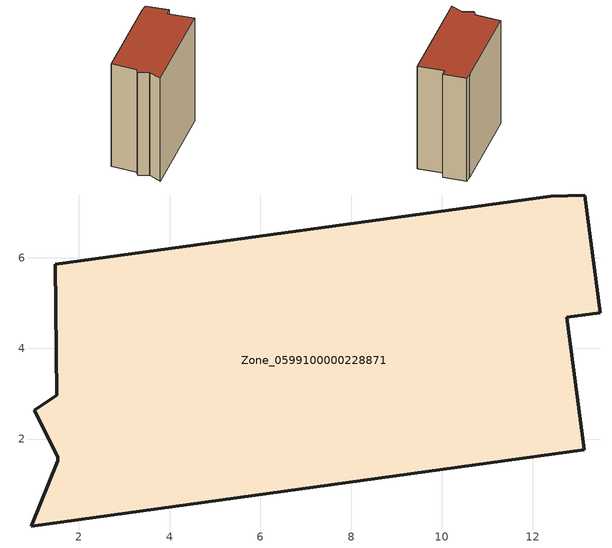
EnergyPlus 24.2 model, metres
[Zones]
Zone_0599100000228871
 floor ground (C_G): 13.49,4.79 12.75,4.69 13.14,1.77 0.95,0.08 1.53,1.52 1.53,1.61 1.01,2.64 1.51,2.97 1.47,5.85 12.4,7.35 13.15,7.38 z0
 wall outside (C_F): 12.75,4.69 13.49,4.79 13.15,7.38 12.4,7.35 1.47,5.85 1.51,2.97 1.01,2.64 1.53,1.61 1.53,1.52 0.95,0.08 13.14,1.77 12.75,4.69 z0:12.31
 roof outside (C_R): 1.01,2.64 1.53,1.61 1.53,1.52 0.95,0.08 13.14,1.77 12.75,4.69 13.49,4.79 13.15,7.38 12.4,7.35 1.47,5.85 1.51,2.97 z12.31
[BUILDING]
Pand.0599100000228871: North Axis=0; Terrain=City; Loads Convergence Tolerance Value=0.04; Temperature Convergence Tolerance Value=0.4; Solar Distribution=FullExterior; Maximum Number of Warmup Days=25; Minimum Number of Warmup Days=1
[Site:Location]
Rotterdam.The.Hague.AP_ZH_NLD Design_Conditions: Latitude=51.96; Longitude=4.45; Time Zone=1; Elevation=-4.5
[SITE:GROUNDTEMPERATURE:BUILDINGSURFACE]
18, 18, 18, 18, 18, 18, 18, 18, 18, 18, 18, 18
[MATERIAL] Thermal Absorptance=0.9; Solar Absorptance=0.7; Visible Absorptance=0.7
Name | Roughness | Thickness | Conductivity | Density | Specific Heat
G.TI.1946 | MediumSmooth | 0.15 | 1 | 540 | 1210
F.TI.1946 | Rough | 0.3 | 0.857143 | 1920 | 840
R.TI.1946 | MediumRough | 0.2 | 0.1 | 1500 | 1000
[CONSTRUCTION]
C_G: G.TI.1946
C_F: F.TI.1946
C_R: R.TI.1946
[ZONE]
Zone_0599100000228871: Type=1; Multiplier=1; Ceiling Height=Autocalculate; Volume=Autocalculate; Floor Area=autocalculate; Part of Total Floor Area=Yes
[ZONEINFILTRATION:DESIGNFLOWRATE]
Infil_Zone_0599100000228871: Zone or ZoneList or Space or SpaceList=Zone_0599100000228871; Schedule=AlwaysOn; Design Flow Rate Calculation Method=Flow/Area; Flow Rate per Floor Area=0.003; Constant Term Coefficient=1; Temperature Term Coefficient=0; Velocity Term Coefficient=0; Velocity Squared Term Coefficient=0
[HVACTEMPLATE:ZONE:IDEALLOADSAIRSYSTEM]
Zone_0599100000228871: Maximum Heating Supply Air Temperature=50; Minimum Cooling Supply Air Temperature=13; Maximum Heating Supply Air Humidity Ratio=0.0156; Minimum Cooling Supply Air Humidity Ratio=0.0077; Heating Limit=NoLimit; Cooling Limit=NoLimit; Dehumidification Control Type=ConstantSensibleHeatRatio; Cooling Sensible Heat Ratio=0.7; Dehumidification Setpoint=60; Humidification Control Type=None; Humidification Setpoint=30; Outdoor Air Method=None; Outdoor Air Flow Rate per Person=0.00944; Outdoor Air Flow Rate per Zone Floor Area=0; Outdoor Air Flow Rate per Zone=0; Demand Controlled Ventilation Type=None; Outdoor Air Economizer Type=NoEconomizer; Heat Recovery Type=None; Sensible Heat Recovery Effectiveness=0.7; Latent Heat Recovery Effectiveness=0.65
[ZONECONTROL:THERMOSTAT]
ThermostatControl_Zone_0599100000228871: Zone or ZoneList=Zone_0599100000228871; Control Type Schedule=DualSetpointControlType; Control 1=Thermostat_Zone_0599100000228871; Temperature Difference Between Cutout And Setpoint=0
[THERMOSTATSETPOINT:DUALSETPOINT]
Thermostat_Zone_0599100000228871: Heating Setpoint Temperature Schedule=HeatingSetpoint_Zone_0599100000228871; Cooling Setpoint Temperature Schedule=CoolingSetpoint_Zone_0599100000228871
[SCHEDULE:COMPACT]
HeatingSetpoint_Zone_0599100000228871: Through: 12/31, For: AllDays, Until: 24:00, 21
CoolingSetpoint_Zone_0599100000228871: Through: 12/31, For: AllDays, Until: 24:00, 24
DualSetpointControlType: Through: 12/31, For: AllDays, Until: 24:00, 4
AlwaysOn: Through: 12/31, For: AllDays, Until: 24:00, 1
